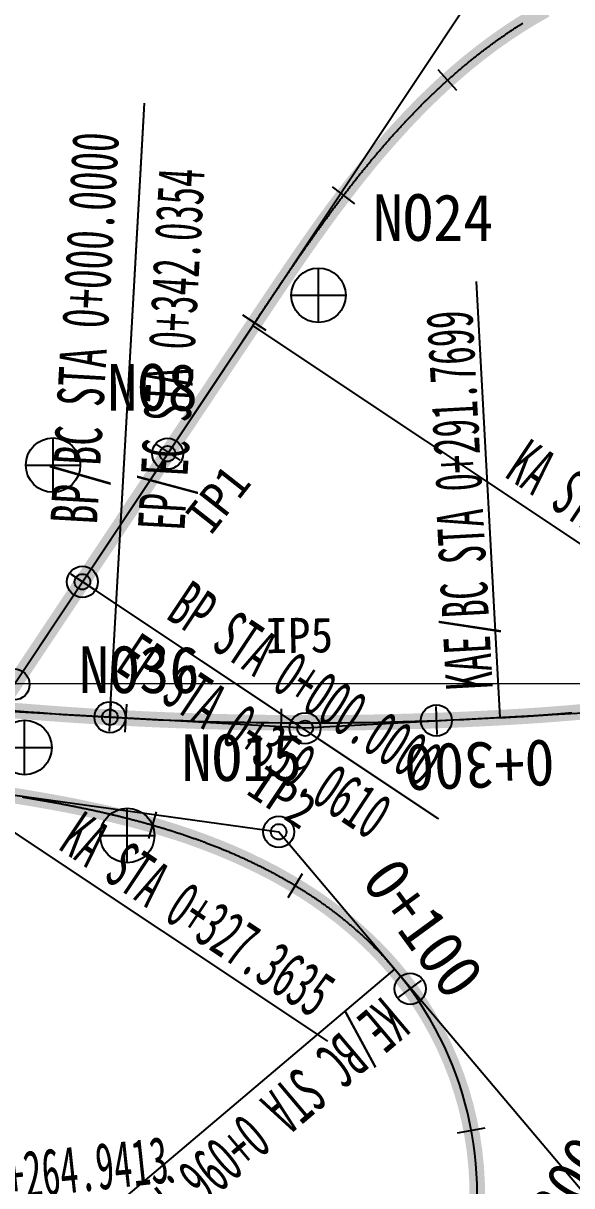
# Model space of a CAD drawing. Header units: metres. Extents: x 222706 to 224249, y 221324 to 222332.
# Drawn here: x 223121 to 223191.6, y 221839 to 221988.5 of the extents above; entities that cross this region are included whole.
import ezdxf
from ezdxf.enums import TextEntityAlignment as Align

# ---------------------------------------------------------------- set-up
doc = ezdxf.new("R2010")
doc.units = ezdxf.units.M
for name, color, linetype in [('CA-ALGN-CNTL', 2, 'Continuous'), ('CA-ALGN-IPLN', 1, 'Continuous'), ('CA-ALGN-IPSM', 2, 'Continuous'), ('CA-ALGN-STSM', 2, 'Continuous'), ('CA-ALGN-SUBL', 1, 'Continuous'), ('CA-ALGN-SUBT', 2, 'Continuous'), ('CA-ALGN-TEXT', 3, 'Continuous'), ('CV-GRID-LINE', 1, 'Continuous'), ('CV-SURV-SYMB', 3, 'Continuous'), ('CV-SURV-TEXT', 3, 'Continuous')]:
    doc.layers.add(name, color=color, linetype=linetype)
doc.styles.add('GTXT', font='DotumChe.ttf')
doc.styles.add('Han_Romanstyle', font='DotumChe.ttf')

# ---------------------------------------------------------------- blocks, each defined once
blk = doc.blocks.new('CASTAMS')
blk.add_line((0, -1.5), (0, 1.5))
at = {"style": 'GTXT', "flags": 1}
for tag, p in [('STA_DST', (0, -3.62)), ('XSEC_DAT', (0, -6.85))]:
    blk.add_attdef(tag, text='', height=2.5, dxfattribs=at).set_placement(p, align=Align.MIDDLE)

msp = doc.modelspace()

# ---------------------------------------------------------------- linework, layer by layer
at = {"layer": 'CA-ALGN-CNTL'}
for p, q in [((223128.59, 221916.7), (223150.51, 221949.64)), ((223111.02, 221890.32), (223128.59, 221916.7))]:
    msp.add_line(p, q, dxfattribs=at)
at = {"layer": 'CA-ALGN-CNTL', "const_width": 2}
for points in [[(223128.59, 221916.7), (223150.51, 221949.64), (223151.62, 221951.3), (223152.73, 221952.96), (223153.85, 221954.62), (223154.97, 221956.28), (223156.1, 221957.93), (223157.23, 221959.57), (223158.39, 221961.21), (223159.55, 221962.84), (223160.73, 221964.45), (223161.93, 221966.05), (223163.15, 221967.64), (223164.39, 221969.2), (223165.65, 221970.76), (223166.94, 221972.29), (223168.26, 221973.79), (223169.6, 221975.28), (223170.97, 221976.73), (223172.37, 221978.16), (223173.8, 221979.56), (223175.26, 221980.92), (223176.76, 221982.24), (223178.29, 221983.53), (223179.86, 221984.78), (223181.46, 221985.98), (223183.09, 221987.13), (223184.76, 221988.23), (223186.47, 221989.28), (223188.2, 221990.27)], [(223111.02, 221890.32), (223128.59, 221916.7)], [(223132.13, 221899.28), (223130.13, 221899.39), (223128.14, 221899.52), (223126.14, 221899.65), (223124.15, 221899.8), (223122.15, 221899.95), (223120.16, 221900.11), (223118.17, 221900.28)], [(223193.42, 221900.03), (223191.43, 221899.85), (223189.43, 221899.69), (223187.44, 221899.54), (223185.44, 221899.41), (223183.45, 221899.29), (223182.37, 221899.23), (223180.37, 221899.13), (223178.37, 221899.03), (223176.38, 221898.94), (223174.38, 221898.87), (223172.38, 221898.8), (223170.38, 221898.74), (223168.38, 221898.69), (223166.38, 221898.64), (223164.38, 221898.61), (223162.38, 221898.58), (223160.38, 221898.57), (223158.38, 221898.56), (223156.38, 221898.56), (223154.38, 221898.57), (223152.38, 221898.59), (223150.38, 221898.62), (223148.38, 221898.65), (223146.38, 221898.7), (223144.38, 221898.75), (223142.38, 221898.82), (223140.39, 221898.89), (223138.39, 221898.97), (223136.39, 221899.06), (223134.39, 221899.16), (223132.39, 221899.26), (223132.13, 221899.28)], [(223119.02, 221889.33), (223120.99, 221889.01), (223122.96, 221888.68), (223124.93, 221888.33), (223126.9, 221887.96), (223128.86, 221887.56), (223130.81, 221887.14), (223132.76, 221886.69), (223134.7, 221886.21), (223136.64, 221885.69), (223138.56, 221885.14), (223140.47, 221884.55), (223142.37, 221883.92), (223144.25, 221883.24), (223146.11, 221882.52), (223147.96, 221881.75), (223149.78, 221880.93), (223151.58, 221880.06), (223153.36, 221879.14), (223155.1, 221878.16), (223156.81, 221877.13), (223158.49, 221876.04), (223160.13, 221874.89), (223161.72, 221873.68), (223163.27, 221872.41), (223164.76, 221871.08), (223166.2, 221869.7), (223167.59, 221868.25), (223168.77, 221866.9), (223170.03, 221865.35), (223171.22, 221863.74), (223172.33, 221862.08), (223173.37, 221860.37), (223174.33, 221858.61), (223175.21, 221856.82), (223176.02, 221854.99), (223176.74, 221853.12), (223177.37, 221851.23), (223177.93, 221849.31), (223178.39, 221847.36), (223178.77, 221845.4), (223179.06, 221843.42), (223179.27, 221841.43), (223179.38, 221839.43), (223179.41, 221837.43)]]:
    msp.add_lwpolyline(points, dxfattribs=at)
at = {"layer": 'CA-ALGN-CNTL'}
for points in [[(223150.51, 221949.64), (223150.71, 221949.93), (223150.88, 221950.19), (223151.03, 221950.41), (223151.16, 221950.61), (223151.28, 221950.79), (223151.39, 221950.95), (223151.48, 221951.1), (223151.57, 221951.23), (223151.66, 221951.36), (223151.74, 221951.48), (223151.82, 221951.59), (223151.89, 221951.71), (223151.96, 221951.82), (223152.04, 221951.92), (223152.11, 221952.03), (223152.17, 221952.13), (223152.24, 221952.24), (223152.31, 221952.34), (223152.38, 221952.44), (223152.45, 221952.55), (223152.52, 221952.65), (223152.59, 221952.76), (223152.66, 221952.86), (223152.73, 221952.96), (223152.8, 221953.07), (223152.87, 221953.17), (223152.94, 221953.27), (223153.01, 221953.38), (223153.08, 221953.48), (223153.15, 221953.59), (223153.22, 221953.69), (223153.29, 221953.79), (223153.36, 221953.9), (223153.43, 221954), (223153.5, 221954.1), (223153.57, 221954.21), (223153.64, 221954.31), (223153.71, 221954.42), (223153.78, 221954.52), (223153.85, 221954.62), (223153.92, 221954.73), (223153.99, 221954.83), (223154.05, 221954.93), (223154.12, 221955.04), (223154.19, 221955.14), (223154.26, 221955.24), (223154.33, 221955.35), (223154.4, 221955.45), (223154.47, 221955.56), (223154.55, 221955.66), (223154.62, 221955.76), (223154.69, 221955.87), (223154.76, 221955.97), (223154.83, 221956.07), (223154.9, 221956.18), (223154.97, 221956.28), (223155.04, 221956.38), (223155.11, 221956.49), (223155.18, 221956.59), (223155.25, 221956.69), (223155.32, 221956.8), (223155.39, 221956.9), (223155.46, 221957), (223155.53, 221957.11), (223155.6, 221957.21), (223155.67, 221957.31), (223155.74, 221957.42), (223155.81, 221957.52), (223155.88, 221957.62), (223155.95, 221957.72), (223156.02, 221957.83), (223156.1, 221957.93), (223156.17, 221958.03), (223156.24, 221958.14), (223156.31, 221958.24), (223156.38, 221958.34), (223156.45, 221958.44), (223156.52, 221958.55), (223156.59, 221958.65), (223156.66, 221958.75), (223156.73, 221958.86), (223156.81, 221958.96), (223156.88, 221959.06), (223156.95, 221959.16), (223157.02, 221959.27), (223157.09, 221959.37), (223157.16, 221959.47), (223157.23, 221959.57), (223157.31, 221959.68), (223157.38, 221959.78), (223157.45, 221959.88), (223157.52, 221959.98), (223157.59, 221960.09), (223157.67, 221960.19), (223157.74, 221960.29), (223157.81, 221960.39), (223157.88, 221960.5), (223157.95, 221960.6), (223158.02, 221960.7), (223158.1, 221960.8), (223158.17, 221960.9), (223158.24, 221961.01), (223158.31, 221961.11), (223158.39, 221961.21), (223158.46, 221961.31), (223158.53, 221961.41), (223158.6, 221961.51), (223158.68, 221961.62), (223158.75, 221961.72), (223158.82, 221961.82), (223158.89, 221961.92), (223158.97, 221962.02), (223159.04, 221962.12), (223159.11, 221962.23), (223159.19, 221962.33), (223159.26, 221962.43), (223159.33, 221962.53), (223159.41, 221962.63), (223159.48, 221962.73), (223159.55, 221962.83), (223159.63, 221962.94), (223159.7, 221963.04), (223159.77, 221963.14), (223159.85, 221963.24), (223159.92, 221963.34), (223159.99, 221963.44), (223160.07, 221963.54), (223160.14, 221963.64), (223160.21, 221963.74), (223160.29, 221963.84), (223160.36, 221963.95), (223160.44, 221964.05), (223160.51, 221964.15), (223160.58, 221964.25), (223160.66, 221964.35), (223160.73, 221964.45), (223160.81, 221964.55), (223160.88, 221964.65), (223160.96, 221964.75), (223161.03, 221964.85), (223161.11, 221964.95), (223161.18, 221965.05), (223161.26, 221965.15), (223161.33, 221965.25), (223161.41, 221965.35), (223161.48, 221965.45), (223161.56, 221965.55), (223161.63, 221965.65), (223161.71, 221965.75), (223161.78, 221965.85), (223161.86, 221965.95), (223161.93, 221966.05), (223162.01, 221966.15), (223162.08, 221966.25), (223162.16, 221966.35), (223162.24, 221966.45), (223162.31, 221966.55), (223162.39, 221966.65), (223162.46, 221966.74), (223162.54, 221966.84), (223162.62, 221966.94), (223162.69, 221967.04), (223162.77, 221967.14), (223162.84, 221967.24), (223162.92, 221967.34), (223163, 221967.44), (223163.07, 221967.54), (223163.15, 221967.63), (223163.23, 221967.73), (223163.3, 221967.83), (223163.38, 221967.93), (223163.46, 221968.03), (223163.54, 221968.13), (223163.61, 221968.23), (223163.69, 221968.32), (223163.77, 221968.42), (223163.85, 221968.52), (223163.92, 221968.62), (223164, 221968.72), (223164.08, 221968.81), (223164.16, 221968.91), (223164.24, 221969.01), (223164.31, 221969.11), (223164.39, 221969.2), (223164.47, 221969.3), (223164.55, 221969.4), (223164.63, 221969.5), (223164.7, 221969.59), (223164.78, 221969.69), (223164.86, 221969.79), (223164.94, 221969.88), (223165.02, 221969.98), (223165.1, 221970.08), (223165.18, 221970.17), (223165.26, 221970.27), (223165.34, 221970.37), (223165.42, 221970.46), (223165.5, 221970.56), (223165.57, 221970.66), (223165.65, 221970.75), (223165.73, 221970.85), (223165.81, 221970.95), (223165.89, 221971.04), (223165.97, 221971.14), (223166.05, 221971.23), (223166.13, 221971.33), (223166.21, 221971.43), (223166.3, 221971.52), (223166.38, 221971.62), (223166.46, 221971.71), (223166.54, 221971.81), (223166.62, 221971.9), (223166.7, 221972), (223166.78, 221972.09), (223166.86, 221972.19), (223166.94, 221972.28), (223167.02, 221972.38), (223167.11, 221972.47), (223167.19, 221972.57), (223167.27, 221972.66), (223167.35, 221972.76), (223167.43, 221972.85), (223167.51, 221972.95), (223167.6, 221973.04), (223167.68, 221973.14), (223167.76, 221973.23), (223167.84, 221973.32), (223167.93, 221973.42), (223168.01, 221973.51), (223168.09, 221973.6), (223168.17, 221973.7), (223168.26, 221973.79), (223168.34, 221973.89), (223168.42, 221973.98), (223168.51, 221974.07), (223168.59, 221974.17), (223168.67, 221974.26), (223168.76, 221974.35), (223168.84, 221974.44), (223168.92, 221974.54), (223169.01, 221974.63), (223169.09, 221974.72), (223169.18, 221974.81), (223169.26, 221974.91), (223169.34, 221975), (223169.43, 221975.09), (223169.51, 221975.18), (223169.6, 221975.28), (223169.68, 221975.37), (223169.77, 221975.46), (223169.85, 221975.55), (223169.94, 221975.64), (223170.02, 221975.73), (223170.11, 221975.82), (223170.19, 221975.92), (223170.28, 221976.01), (223170.37, 221976.1), (223170.45, 221976.19), (223170.54, 221976.28), (223170.62, 221976.37), (223170.71, 221976.46), (223170.8, 221976.55), (223170.88, 221976.64), (223170.97, 221976.73), (223171.06, 221976.82), (223171.14, 221976.91), (223171.23, 221977), (223171.32, 221977.09), (223171.4, 221977.18), (223171.49, 221977.27), (223171.58, 221977.36), (223171.67, 221977.45), (223171.75, 221977.54), (223171.84, 221977.63), (223171.93, 221977.72), (223172.02, 221977.8), (223172.1, 221977.89), (223172.19, 221977.98), (223172.28, 221978.07), (223172.37, 221978.16), (223172.46, 221978.25), (223172.55, 221978.34), (223172.64, 221978.42), (223172.72, 221978.51), (223172.81, 221978.6), (223172.9, 221978.69), (223172.99, 221978.77), (223173.08, 221978.86), (223173.17, 221978.95), (223173.26, 221979.04), (223173.35, 221979.12), (223173.44, 221979.21), (223173.53, 221979.3), (223173.62, 221979.38), (223173.71, 221979.47), (223173.8, 221979.55), (223173.89, 221979.64), (223173.98, 221979.73), (223174.07, 221979.81), (223174.16, 221979.9), (223174.26, 221979.98), (223174.35, 221980.07), (223174.44, 221980.16), (223174.53, 221980.24), (223174.62, 221980.33), (223174.71, 221980.41), (223174.8, 221980.5), (223174.9, 221980.58), (223174.99, 221980.66), (223175.08, 221980.75), (223175.17, 221980.83), (223175.27, 221980.92), (223175.36, 221981), (223175.45, 221981.08), (223175.54, 221981.17), (223175.64, 221981.25), (223175.73, 221981.34), (223175.82, 221981.42), (223175.92, 221981.5), (223176.01, 221981.58), (223176.1, 221981.67), (223176.2, 221981.75), (223176.29, 221981.83), (223176.39, 221981.91), (223176.48, 221982), (223176.57, 221982.08), (223176.67, 221982.16), (223176.76, 221982.24), (223176.86, 221982.32), (223176.95, 221982.41), (223177.05, 221982.49), (223177.14, 221982.57), (223177.24, 221982.65), (223177.33, 221982.73), (223177.43, 221982.81), (223177.52, 221982.89), (223177.62, 221982.97), (223177.72, 221983.05), (223177.81, 221983.13), (223177.91, 221983.21), (223178, 221983.29), (223178.1, 221983.37), (223178.2, 221983.45), (223178.29, 221983.53), (223178.39, 221983.61), (223178.49, 221983.69), (223178.59, 221983.77), (223178.68, 221983.84), (223178.78, 221983.92), (223178.88, 221984), (223178.98, 221984.08), (223179.07, 221984.16), (223179.17, 221984.23), (223179.27, 221984.31), (223179.37, 221984.39), (223179.47, 221984.47), (223179.56, 221984.54), (223179.66, 221984.62), (223179.76, 221984.7), (223179.86, 221984.77), (223179.96, 221984.85), (223180.06, 221984.93), (223180.16, 221985), (223180.26, 221985.08), (223180.36, 221985.15), (223180.46, 221985.23), (223180.56, 221985.3), (223180.66, 221985.38), (223180.76, 221985.45), (223180.86, 221985.53), (223180.96, 221985.6), (223181.06, 221985.68), (223181.16, 221985.75), (223181.26, 221985.83), (223181.36, 221985.9), (223181.46, 221985.97), (223181.56, 221986.05), (223181.66, 221986.12), (223181.76, 221986.19), (223181.87, 221986.27), (223181.97, 221986.34), (223182.07, 221986.41), (223182.17, 221986.48), (223182.27, 221986.56), (223182.38, 221986.63), (223182.48, 221986.7), (223182.58, 221986.77), (223182.68, 221986.84), (223182.79, 221986.91), (223182.89, 221986.98), (223182.99, 221987.05), (223183.09, 221987.13), (223183.2, 221987.2), (223183.3, 221987.27), (223183.41, 221987.34), (223183.51, 221987.41), (223183.61, 221987.48), (223183.72, 221987.54), (223183.82, 221987.61), (223183.93, 221987.68), (223184.03, 221987.75), (223184.13, 221987.82), (223184.24, 221987.89), (223184.34, 221987.96), (223184.45, 221988.02), (223184.55, 221988.09), (223184.66, 221988.16), (223184.76, 221988.23), (223184.87, 221988.29), (223184.98, 221988.36), (223185.08, 221988.43), (223185.19, 221988.49), (223185.29, 221988.56)], [(223182.37, 221899.23), (223182.71, 221899.25), (223183.02, 221899.27), (223183.29, 221899.28), (223183.53, 221899.29), (223183.74, 221899.31), (223183.93, 221899.32), (223184.1, 221899.33), (223184.26, 221899.34), (223184.41, 221899.35), (223184.56, 221899.36), (223184.7, 221899.36), (223184.83, 221899.37), (223184.96, 221899.38), (223185.09, 221899.39), (223185.22, 221899.4), (223185.34, 221899.4), (223185.47, 221899.41), (223185.59, 221899.42), (223185.72, 221899.43), (223185.84, 221899.43), (223185.97, 221899.44), (223186.09, 221899.45), (223186.22, 221899.46), (223186.34, 221899.47), (223186.47, 221899.47), (223186.59, 221899.48), (223186.72, 221899.49), (223186.84, 221899.5), (223186.96, 221899.51), (223187.09, 221899.52), (223187.21, 221899.52), (223187.34, 221899.53), (223187.46, 221899.54), (223187.59, 221899.55), (223187.71, 221899.56), (223187.84, 221899.57), (223187.96, 221899.58), (223188.09, 221899.59), (223188.21, 221899.59), (223188.34, 221899.6), (223188.46, 221899.61), (223188.59, 221899.62), (223188.71, 221899.63), (223188.83, 221899.64), (223188.96, 221899.65), (223189.08, 221899.66), (223189.21, 221899.67), (223189.33, 221899.68), (223189.46, 221899.69), (223189.58, 221899.7), (223189.71, 221899.71), (223189.83, 221899.72), (223189.96, 221899.73), (223190.08, 221899.74), (223190.21, 221899.75), (223190.33, 221899.76), (223190.45, 221899.77), (223190.58, 221899.78), (223190.7, 221899.79), (223190.83, 221899.8), (223190.95, 221899.81), (223191.08, 221899.82), (223191.2, 221899.83), (223191.33, 221899.84), (223191.45, 221899.85), (223191.58, 221899.86)], [(223120.87, 221889.03), (223120.99, 221889.01), (223121.11, 221888.99), (223121.24, 221888.97), (223121.36, 221888.95), (223121.48, 221888.93), (223121.61, 221888.91), (223121.73, 221888.89), (223121.85, 221888.87), (223121.98, 221888.85), (223122.1, 221888.83), (223122.22, 221888.81), (223122.35, 221888.79), (223122.47, 221888.76), (223122.59, 221888.74), (223122.72, 221888.72), (223122.84, 221888.7), (223122.96, 221888.68), (223123.09, 221888.66), (223123.21, 221888.64), (223123.33, 221888.62), (223123.46, 221888.59), (223123.58, 221888.57), (223123.7, 221888.55), (223123.82, 221888.53), (223123.95, 221888.51), (223124.07, 221888.49), (223124.19, 221888.46), (223124.32, 221888.44), (223124.44, 221888.42), (223124.56, 221888.4), (223124.69, 221888.37), (223124.81, 221888.35), (223124.93, 221888.33), (223125.06, 221888.31), (223125.18, 221888.28), (223125.3, 221888.26), (223125.42, 221888.24), (223125.55, 221888.22), (223125.67, 221888.19), (223125.79, 221888.17), (223125.92, 221888.15), (223126.04, 221888.12), (223126.16, 221888.1), (223126.28, 221888.08), (223126.41, 221888.05), (223126.53, 221888.03), (223126.65, 221888.01), (223126.77, 221887.98), (223126.9, 221887.96), (223127.02, 221887.93), (223127.14, 221887.91), (223127.27, 221887.89), (223127.39, 221887.86), (223127.51, 221887.84), (223127.63, 221887.81), (223127.76, 221887.79), (223127.88, 221887.76), (223128, 221887.74), (223128.12, 221887.71), (223128.25, 221887.69), (223128.37, 221887.66), (223128.49, 221887.64), (223128.61, 221887.61), (223128.74, 221887.59), (223128.86, 221887.56), (223128.98, 221887.54), (223129.1, 221887.51), (223129.22, 221887.49), (223129.35, 221887.46), (223129.47, 221887.43), (223129.59, 221887.41), (223129.71, 221887.38), (223129.84, 221887.36), (223129.96, 221887.33), (223130.08, 221887.3), (223130.2, 221887.28), (223130.32, 221887.25), (223130.45, 221887.22), (223130.57, 221887.2), (223130.69, 221887.17), (223130.81, 221887.14), (223130.93, 221887.11), (223131.06, 221887.09), (223131.18, 221887.06), (223131.3, 221887.03), (223131.42, 221887), (223131.54, 221886.98), (223131.67, 221886.95), (223131.79, 221886.92), (223131.91, 221886.89), (223132.03, 221886.86), (223132.15, 221886.84), (223132.27, 221886.81), (223132.4, 221886.78), (223132.52, 221886.75), (223132.64, 221886.72), (223132.76, 221886.69), (223132.88, 221886.66), (223133, 221886.63), (223133.13, 221886.6), (223133.25, 221886.57), (223133.37, 221886.54), (223133.49, 221886.51), (223133.61, 221886.48), (223133.73, 221886.45), (223133.85, 221886.42), (223133.98, 221886.39), (223134.1, 221886.36), (223134.22, 221886.33), (223134.34, 221886.3), (223134.46, 221886.27), (223134.58, 221886.24), (223134.7, 221886.21), (223134.82, 221886.18), (223134.94, 221886.15), (223135.07, 221886.11), (223135.19, 221886.08), (223135.31, 221886.05), (223135.43, 221886.02), (223135.55, 221885.99), (223135.67, 221885.96), (223135.79, 221885.92), (223135.91, 221885.89), (223136.03, 221885.86), (223136.15, 221885.83), (223136.27, 221885.79), (223136.39, 221885.76), (223136.51, 221885.73), (223136.63, 221885.69), (223136.76, 221885.66), (223136.88, 221885.63), (223137, 221885.59), (223137.12, 221885.56), (223137.24, 221885.52), (223137.36, 221885.49), (223137.48, 221885.46), (223137.6, 221885.42), (223137.72, 221885.39), (223137.84, 221885.35), (223137.96, 221885.32), (223138.08, 221885.28), (223138.2, 221885.25), (223138.32, 221885.21), (223138.44, 221885.18), (223138.56, 221885.14), (223138.68, 221885.1), (223138.8, 221885.07), (223138.92, 221885.03), (223139.04, 221885), (223139.16, 221884.96), (223139.27, 221884.92), (223139.39, 221884.89), (223139.51, 221884.85), (223139.63, 221884.81), (223139.75, 221884.78), (223139.87, 221884.74), (223139.99, 221884.7), (223140.11, 221884.66), (223140.23, 221884.62), (223140.35, 221884.59), (223140.47, 221884.55), (223140.59, 221884.51), (223140.71, 221884.47), (223140.82, 221884.43), (223140.94, 221884.39), (223141.06, 221884.36), (223141.18, 221884.32), (223141.3, 221884.28), (223141.42, 221884.24), (223141.54, 221884.2), (223141.65, 221884.16), (223141.77, 221884.12), (223141.89, 221884.08), (223142.01, 221884.04), (223142.13, 221884), (223142.25, 221883.96), (223142.36, 221883.92), (223142.48, 221883.88), (223142.6, 221883.83), (223142.72, 221883.79), (223142.84, 221883.75), (223142.95, 221883.71), (223143.07, 221883.67), (223143.19, 221883.63), (223143.31, 221883.58), (223143.43, 221883.54), (223143.54, 221883.5), (223143.66, 221883.46), (223143.78, 221883.41), (223143.89, 221883.37), (223144.01, 221883.33), (223144.13, 221883.28), (223144.25, 221883.24), (223144.36, 221883.2), (223144.48, 221883.15), (223144.6, 221883.11), (223144.71, 221883.06), (223144.83, 221883.02), (223144.95, 221882.98), (223145.06, 221882.93), (223145.18, 221882.89), (223145.3, 221882.84), (223145.41, 221882.79), (223145.53, 221882.75), (223145.65, 221882.7), (223145.76, 221882.66), (223145.88, 221882.61), (223146, 221882.57), (223146.11, 221882.52), (223146.23, 221882.47), (223146.34, 221882.43), (223146.46, 221882.38), (223146.58, 221882.33), (223146.69, 221882.28), (223146.81, 221882.24), (223146.92, 221882.19), (223147.04, 221882.14), (223147.15, 221882.09), (223147.27, 221882.04), (223147.38, 221882), (223147.5, 221881.95), (223147.61, 221881.9), (223147.73, 221881.85), (223147.84, 221881.8), (223147.96, 221881.75), (223148.07, 221881.7), (223148.19, 221881.65), (223148.3, 221881.6), (223148.42, 221881.55), (223148.53, 221881.5), (223148.64, 221881.45), (223148.76, 221881.4), (223148.87, 221881.35), (223148.99, 221881.3), (223149.1, 221881.24), (223149.21, 221881.19), (223149.33, 221881.14), (223149.44, 221881.09), (223149.56, 221881.04), (223149.67, 221880.98), (223149.78, 221880.93), (223149.9, 221880.88), (223150.01, 221880.82), (223150.12, 221880.77), (223150.23, 221880.72), (223150.35, 221880.66), (223150.46, 221880.61), (223150.57, 221880.56), (223150.69, 221880.5), (223150.8, 221880.45), (223150.91, 221880.39), (223151.02, 221880.34), (223151.14, 221880.28), (223151.25, 221880.23), (223151.36, 221880.17), (223151.47, 221880.12), (223151.58, 221880.06), (223151.69, 221880), (223151.81, 221879.95), (223151.92, 221879.89), (223152.03, 221879.83), (223152.14, 221879.78), (223152.25, 221879.72), (223152.36, 221879.66), (223152.47, 221879.61), (223152.58, 221879.55), (223152.69, 221879.49), (223152.81, 221879.43), (223152.92, 221879.37), (223153.03, 221879.31), (223153.14, 221879.26), (223153.25, 221879.2), (223153.36, 221879.14), (223153.47, 221879.08), (223153.58, 221879.02), (223153.69, 221878.96), (223153.8, 221878.9), (223153.91, 221878.84), (223154.01, 221878.78), (223154.12, 221878.72), (223154.23, 221878.66), (223154.34, 221878.59), (223154.45, 221878.53), (223154.56, 221878.47), (223154.67, 221878.41), (223154.78, 221878.35), (223154.88, 221878.28), (223154.99, 221878.22), (223155.1, 221878.16), (223155.21, 221878.1), (223155.32, 221878.03), (223155.42, 221877.97), (223155.53, 221877.91), (223155.64, 221877.84), (223155.75, 221877.78), (223155.85, 221877.71), (223155.96, 221877.65), (223156.07, 221877.58), (223156.18, 221877.52), (223156.28, 221877.45), (223156.39, 221877.39), (223156.49, 221877.32), (223156.6, 221877.26), (223156.71, 221877.19), (223156.81, 221877.13), (223156.92, 221877.06), (223157.02, 221876.99), (223157.13, 221876.92), (223157.24, 221876.86), (223157.34, 221876.79), (223157.45, 221876.72), (223157.55, 221876.65), (223157.66, 221876.59), (223157.76, 221876.52), (223157.86, 221876.45), (223157.97, 221876.38), (223158.07, 221876.31), (223158.18, 221876.24), (223158.28, 221876.17), (223158.39, 221876.1), (223158.49, 221876.03), (223158.59, 221875.96), (223158.7, 221875.89), (223158.8, 221875.82), (223158.9, 221875.75), (223159, 221875.68), (223159.11, 221875.61), (223159.21, 221875.54), (223159.31, 221875.47), (223159.41, 221875.39), (223159.52, 221875.32), (223159.62, 221875.25), (223159.72, 221875.18), (223159.82, 221875.1), (223159.92, 221875.03), (223160.02, 221874.96), (223160.13, 221874.88), (223160.23, 221874.81), (223160.33, 221874.74), (223160.43, 221874.66), (223160.53, 221874.59), (223160.63, 221874.51), (223160.73, 221874.44), (223160.83, 221874.36), (223160.93, 221874.29), (223161.03, 221874.21), (223161.13, 221874.14), (223161.23, 221874.06), (223161.32, 221873.98), (223161.42, 221873.91), (223161.52, 221873.83), (223161.62, 221873.75), (223161.72, 221873.68), (223161.82, 221873.6), (223161.91, 221873.52), (223162.01, 221873.44), (223162.11, 221873.36), (223162.21, 221873.29), (223162.3, 221873.21), (223162.4, 221873.13), (223162.5, 221873.05), (223162.59, 221872.97), (223162.69, 221872.89), (223162.79, 221872.81), (223162.88, 221872.73), (223162.98, 221872.65), (223163.07, 221872.57), (223163.17, 221872.49), (223163.27, 221872.41), (223163.36, 221872.33), (223163.46, 221872.25), (223163.55, 221872.16), (223163.64, 221872.08), (223163.74, 221872), (223163.83, 221871.92), (223163.93, 221871.84), (223164.02, 221871.75), (223164.11, 221871.67), (223164.21, 221871.59), (223164.3, 221871.5), (223164.39, 221871.42), (223164.48, 221871.33), (223164.58, 221871.25), (223164.67, 221871.17), (223164.76, 221871.08), (223164.85, 221871), (223164.94, 221870.91), (223165.04, 221870.83), (223165.13, 221870.74), (223165.22, 221870.65), (223165.31, 221870.57), (223165.4, 221870.48), (223165.49, 221870.4), (223165.58, 221870.31), (223165.67, 221870.22), (223165.76, 221870.13), (223165.85, 221870.05), (223165.94, 221869.96), (223166.03, 221869.87), (223166.11, 221869.78), (223166.2, 221869.69), (223166.29, 221869.61), (223166.38, 221869.52), (223166.47, 221869.43), (223166.55, 221869.34), (223166.64, 221869.25), (223166.73, 221869.16), (223166.81, 221869.07), (223166.9, 221868.98), (223166.99, 221868.89), (223167.07, 221868.8), (223167.16, 221868.7), (223167.25, 221868.61), (223167.34, 221868.51), (223167.44, 221868.41), (223167.54, 221868.3), (223167.64, 221868.19), (223167.75, 221868.07), (223167.86, 221867.94), (223167.98, 221867.8), (223168.12, 221867.66), (223168.26, 221867.49), (223168.42, 221867.31), (223168.59, 221867.12), (223168.77, 221866.9)]]:
    msp.add_lwpolyline(points, dxfattribs=at)
for centre, radius, start, end in [((223157.68, 222353.56), 455, 260.7021, 266.7804), ((223157.68, 222353.56), 455, 266.7804, 273.1101), ((223134.41, 221837.85), 45, 293.1507, 40.2156)]:
    msp.add_arc(centre, radius, start, end, dxfattribs=at)
at = {"layer": 'CA-ALGN-IPLN'}
for points in [[(223132.13, 221899.28), (223108.01, 221900.63), (223036.66, 221912.32), (222980.82, 221994.08), (223117.07, 222030.59), (223110.44, 221943.05), (223079.48, 221895.89), (223067.26, 221877.28)], [(223128.59, 221916.7), (223139.55, 221933.17), (223178.14, 221991.14), (223313.33, 222015.91), (223231.2, 221901.88), (223157.25, 221897.86), (223132.13, 221899.28)], [(223078.5, 221895.35), (223088.67, 221893.59), (223153.85, 221884.55), (223208.08, 221820.41), (223096.12, 221772.53), (223087.35, 221854.76), (223119.8, 221903.51), (223128.59, 221916.7)]]:
    msp.add_lwpolyline(points, dxfattribs=at)
at = {"layer": 'CA-ALGN-IPSM'}
for centre, radius in [((223139.55, 221933.17), 2), ((223139.55, 221933.17), 1), ((223128.59, 221916.7), 2), ((223128.59, 221916.7), 1), ((223132.13, 221899.28), 2), ((223132.13, 221899.28), 2), ((223132.13, 221899.28), 1), ((223132.13, 221899.28), 1), ((223157.25, 221897.86), 2), ((223157.25, 221897.86), 1)]:
    msp.add_circle(centre, radius, dxfattribs=at)
at = {"layer": 'CA-ALGN-STSM'}
for centre in [(223128.59, 221916.7), (223128.59, 221916.7), (223128.59, 221916.7), (223128.59, 221916.7), (223132.13, 221899.28), (223132.13, 221899.28), (223132.13, 221899.28), (223132.13, 221899.28), (223174.15, 221898.86), (223174.15, 221898.86), (223170.77, 221864.36), (223170.77, 221864.36)]:
    msp.add_circle(centre, 2, dxfattribs=at)
at = {"layer": 'CA-ALGN-SUBL'}
for p, q in [((223132.13, 221899.28), (223136.57, 221978.26)), ((223132.13, 221899.28), (223136.57, 221978.26)), ((223132.13, 221899.28), (223136.48, 221976.65)), ((223132.13, 221899.28), (223136.48, 221976.65)), ((223182.37, 221899.23), (223179.32, 221955.33)), ((223182.37, 221899.23), (223179.32, 221955.33)), ((223150.51, 221949.64), (223216.58, 221905.65)), ((223128.59, 221916.7), (223174.26, 221886.3)), ((223128.59, 221916.7), (223174.4, 221886.2)), ((223111.02, 221890.32), (223160.14, 221857.62)), ((223168.77, 221866.9), (223128.48, 221832.84)), ((223168.77, 221866.9), (223128.48, 221832.84))]:
    msp.add_line(p, q, dxfattribs=at)
at = {"layer": 'CA-ALGN-SUBT'}
for centre, radius in [((223128.59, 221916.7), 2), ((223128.59, 221916.7), 1), ((223119.8, 221903.51), 2), ((223153.85, 221884.55), 2), ((223153.85, 221884.55), 1)]:
    msp.add_circle(centre, radius, dxfattribs=at)
at = {"layer": 'CV-GRID-LINE', "lineweight": 0}
msp.add_line((222707.23, 221903.63), (223507.23, 221903.63), dxfattribs=at)
at = {"layer": 'CV-SURV-SYMB'}
for p, q in [((223158.97, 221950.05), (223158.97, 221957.05)), ((223155.47, 221953.55), (223162.47, 221953.55)), ((223124.81, 221928.21), (223124.81, 221935.21)), ((223121.31, 221931.71), (223128.31, 221931.71)), ((223121.15, 221891.89), (223121.15, 221898.89)), ((223117.65, 221895.39), (223124.65, 221895.39)), ((223134.37, 221880.58), (223134.37, 221887.58)), ((223130.87, 221884.08), (223137.87, 221884.08))]:
    msp.add_line(p, q, dxfattribs=at)
for centre in [(223158.97, 221953.55), (223124.81, 221931.71), (223121.15, 221895.39), (223134.37, 221884.08)]:
    msp.add_circle(centre, 3.5, dxfattribs=at)
for p in [(223158.97, 221953.55), (223124.81, 221931.71), (223121.15, 221895.39), (223134.37, 221884.08)]:
    msp.add_point(p, dxfattribs=at)

# ---------------------------------------------------------------- block references
at = {"layer": 'CA-ALGN-STSM', "yscale": 1.200000000011642, "zscale": 1.2}
for p, xscale, rotation in [((223175.59, 221981.21), 1.199999999996213, 41.92676498098972), ((223162.2, 221966.4), 1.199999999991225, 52.66278296690153), ((223150.75, 221950), 1.199999999988953, 56.34484225682926), ((223139.67, 221933.35), 1.200000000003196, 56.34654695883489), ((223128.59, 221916.7), 1.200000000003196, 56.34654695883489), ((223132.13, 221899.28), 1.200000000000476, 176.7804481894809), ((223134.16, 221899.17), 1.199999999998862, 177.0367517439629), ((223174.15, 221898.86), 1.199999999986832, 182.0737433493136), ((223154.15, 221898.57), 1.200000000001877, 179.5552475462415), ((223137.63, 221885.41), 1.200000000007543, 343.9475652735496), ((223155.99, 221877.63), 1.199999999994957, 328.8411431042953), ((223170.77, 221864.36), 1.200000000001115, 306.0955508297315), ((223178.64, 221846.15), 1.199999999990043, 280.6307599348877)]:
    msp.add_blockref('CASTAMS', p, dxfattribs=dict(at, xscale=xscale, rotation=rotation))

# ---------------------------------------------------------------- texts
at = {"layer": 'CA-ALGN-SUBT', "style": 'Han_Romanstyle'}
for s, rotation, width, p in [('BP/BC STA 0+000.0000', 86.7804, 0.65, (223130.46, 221924.01)), ('EP/EC STA 0+342.0354', 86.7804, 0.6, (223141.72, 221923.23)), ('KAE/BC STA 0+291.7699', 93.1101, 0.6, (223181.4, 221902.95)), ('KA STA 0+039.5603', 326.3465, 0.6, (223182.76, 221930.28)), ('BP STA 0+000.0000', 326.3465, 0.6, (223139.18, 221912.09)), ('EP STA 0+359.0610', 326.3465, 0.6, (223132.64, 221905.35)), ('KA STA 0+327.3635', 326.3465, 0.6, (223125.33, 221882.42)), ('KE/BC STA 0+096.7641', 220.2156, 0.6, (223167.2, 221863.49)), ('KE/EC STA 0+264.9413', 6.0858, 0.6, (223093.61, 221834.54))]:
    msp.add_text(s, height=6, rotation=rotation, dxfattribs=dict(at, width=width)).set_placement(p)
at = {"layer": 'CA-ALGN-TEXT', "style": 'Han_Romanstyle'}
for s, height, rotation, p in [('IP1', 4.5, 51.8572, (223145.1, 221922.54)), ('IP5', 4.5, 0.8708, (223152.16, 221907.51)), ('0+300', 6, 182.0737, (223189.25, 221896.4)), ('IP2', 4.5, 326.3337, (223149.45, 221889.56)), ('0+100', 6, 306.0956, (223164.36, 221878.25)), ('0+300', 6, 58.6251, (223186.79, 221826.34))]:
    msp.add_text(s, height=height, rotation=rotation, dxfattribs=at).set_placement(p)
at = {"layer": 'CV-SURV-TEXT', "style": 'Han_Romanstyle'}
for s, p in [('NO24', (223165.97, 221960.55)), ('NO8', (223131.81, 221938.71)), ('NO36', (223128.15, 221902.39)), ('NO15', (223141.37, 221891.08))]:
    msp.add_text(s, height=6, dxfattribs=at).set_placement(p)

doc.saveas('drawing.dxf')
